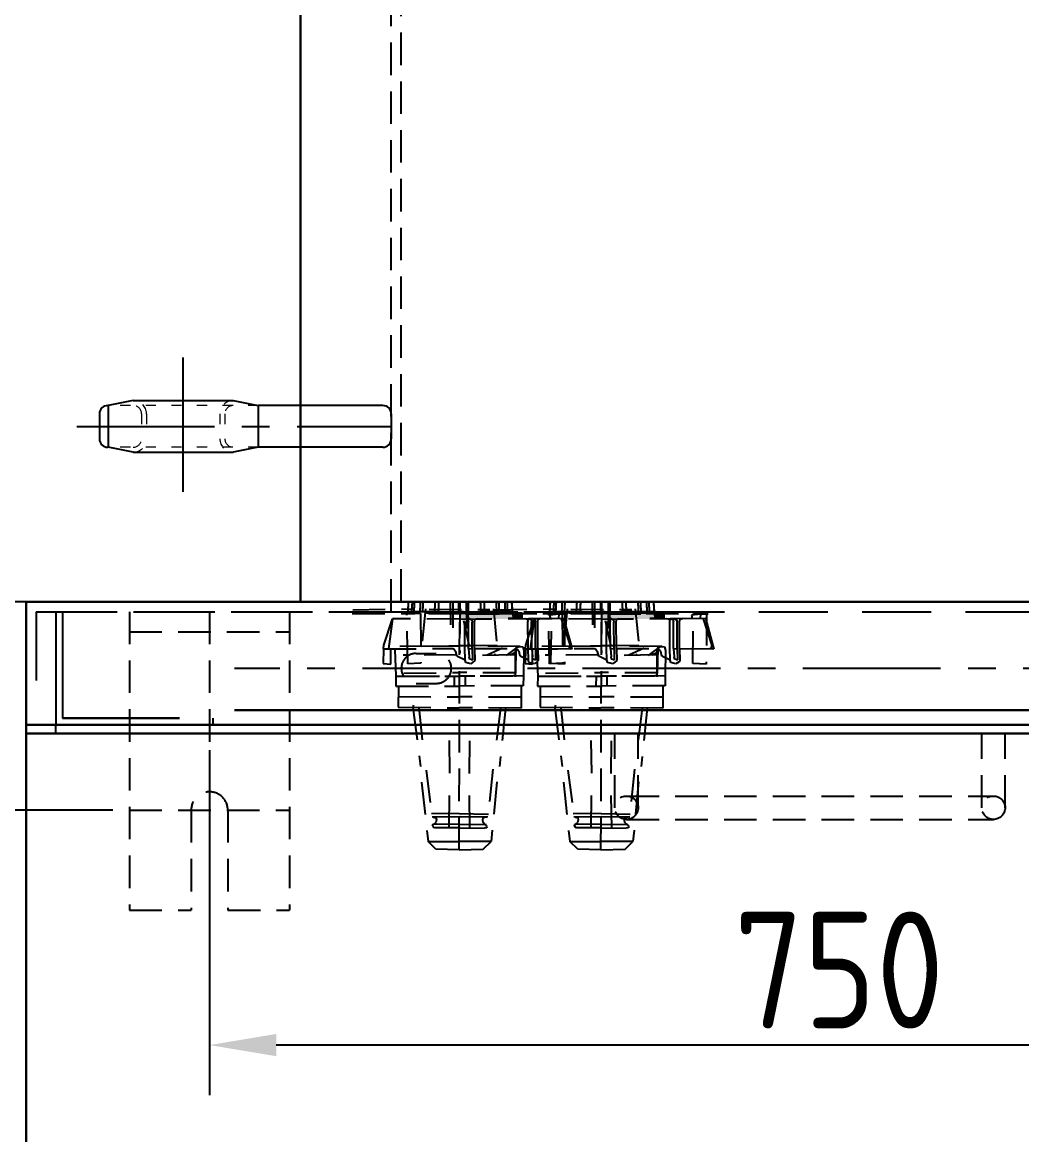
# Model space of a CAD drawing. Header units: millimetres. Extents: x 124493 to 133608, y -169944 to -164394.
# Drawn here: x 125779 to 126379, y -168927 to -168260 of the extents above; entities that cross this region are included whole.
import ezdxf

# ---------------------------------------------------------------- set-up
doc = ezdxf.new("R2010")
doc.units = ezdxf.units.MM
doc.header["$LTSCALE"] = 13
for name, pattern in [('ACAD_ISO03W100', [1.18, 0.47, -0.71]), ('CENTERX2', [101.6, 63.5, -12.7, 12.7, -12.7]), ('DASHED', [0.75, 0.5, -0.25]), ('HIDDEN', [9.525, 6.35, -3.175])]:
    doc.linetypes.add(name, pattern=pattern)
for name, color, linetype in [('1', 4, 'Continuous'), ('粗实线', 4, 'Continuous'), ('细实线', 2, 'Continuous'), ('虚线', 6, 'HIDDEN'), ('铁心虚线', 1, 'DASHED')]:
    doc.layers.add(name, color=color, linetype=linetype)
doc.layers.add('标注、文本', color=3, linetype='Continuous', lineweight=25)
doc.styles.get("Standard").update_dxf_attribs({"font": 'gbenor.shx', "bigfont": 'gbcbig.shx'})
doc.dimstyles.new('1-15', dxfattribs={"dimscale": 20, "dimtxt": 3.5, "dimasz": 2, "dimexe": 1.5, "dimexo": 0.5, "dimgap": 0.5, "dimtad": 1, "dimtoh": 1, "dimdec": 1, "dimdsep": 46, "dimtxsty": 'Standard', "dimcen": 2.5, "dimclrd": 3, "dimclre": 3, "dimclrt": 3, "dimadec": 0, "dimazin": 2, "dimtfac": 1, "dimtdec": 1, "dimtmove": 0, "dimatfit": 2, "dimfxl": 1, "dimarcsym": 0})

# ---------------------------------------------------------------- blocks, each defined once
blk = doc.blocks.new('*D522')
at = {"layer": 'Defpoints', "color": 0, "transparency": 16777216}
for p in [(125946.1, -167864.12), (125651.44, -168607.12), (126114.1, -168607.12)]:
    blk.add_point(p, dxfattribs=at)
at = {"layer": '标注、文本', "color": 3, "lineweight": -2, "transparency": 16777216}
for p, q in [((125936.1, -167864.12), (125621.44, -167864.12)), ((125651.44, -167904.12), (125651.44, -168567.12)), ((126104.1, -168607.12), (125621.44, -168607.12))]:
    blk.add_line(p, q, dxfattribs=at)
at = {"layer": '标注、文本', "color": 3, "transparency": 16777216}
for points in [[(125644.78, -167904.12), (125658.11, -167904.12), (125651.44, -167864.12)], [(125644.78, -168567.12), (125658.11, -168567.12), (125651.44, -168607.12)]]:
    blk.add_solid(points, dxfattribs=at)
at = {"layer": '标注、文本', "color": 3, "transparency": 16777216, "insert": (125606.44, -168235.62), "char_height": 70, "attachment_point": 5, "rotation": 90}
blk.add_mtext('743', dxfattribs=at)
blk = doc.blocks.new('*D523')
at = {"layer": 'Defpoints', "color": 0, "transparency": 16777216}
for p in [(125946.1, -167864.12), (125540.1, -169132.12), (125906.6, -169132.12)]:
    blk.add_point(p, dxfattribs=at)
at = {"layer": '标注、文本', "color": 3, "lineweight": -2, "transparency": 16777216}
for p, q in [((125936.1, -167864.12), (125510.1, -167864.12)), ((125540.1, -167904.12), (125540.1, -169092.12)), ((125896.6, -169132.12), (125510.1, -169132.12))]:
    blk.add_line(p, q, dxfattribs=at)
at = {"layer": '标注、文本', "color": 3, "transparency": 16777216}
for points in [[(125533.44, -167904.12), (125546.77, -167904.12), (125540.1, -167864.12)], [(125533.44, -169092.12), (125546.77, -169092.12), (125540.1, -169132.12)]]:
    blk.add_solid(points, dxfattribs=at)
at = {"layer": '标注、文本', "color": 3, "transparency": 16777216, "insert": (125495.1, -168498.12), "char_height": 70, "attachment_point": 5, "rotation": 90}
blk.add_mtext('1268', dxfattribs=at)
blk = doc.blocks.new('*D531')
at = {"layer": 'Defpoints', "color": 0, "transparency": 16777216}
for p in [(125891.6, -168686.07), (126646.6, -168686.07), (125891.6, -168873)]:
    blk.add_point(p, dxfattribs=at)
at = {"layer": '标注、文本', "color": 3, "lineweight": -2, "transparency": 16777216}
for p, q in [((125891.6, -168696.07), (125891.6, -168903)), ((126646.6, -168696.07), (126646.6, -168903)), ((126606.6, -168873), (125931.6, -168873))]:
    blk.add_line(p, q, dxfattribs=at)
at = {"layer": '标注、文本', "color": 3, "transparency": 16777216}
for points in [[(125931.6, -168866.33), (125931.6, -168879.66), (125891.6, -168873)], [(126606.6, -168866.33), (126606.6, -168879.66), (126646.6, -168873)]]:
    blk.add_solid(points, dxfattribs=at)
at = {"layer": '标注、文本', "color": 3, "transparency": 16777216, "insert": (126269.1, -168828), "char_height": 70, "attachment_point": 5}
blk.add_mtext('750', dxfattribs=at)
blk = doc.blocks.new('*D533')
at = {"layer": 'Defpoints', "color": 0, "transparency": 16777216}
for p in [(125649.76, -168607.12), (125781.6, -168607.12), (125906.6, -169132.12)]:
    blk.add_point(p, dxfattribs=at)
at = {"layer": '标注、文本', "color": 3, "lineweight": -2, "transparency": 16777216}
for p, q in [((125771.6, -168607.12), (125619.76, -168607.12)), ((125649.76, -169092.12), (125649.76, -168647.12)), ((125896.6, -169132.12), (125619.76, -169132.12))]:
    blk.add_line(p, q, dxfattribs=at)
at = {"layer": '标注、文本', "color": 3, "transparency": 16777216}
for points in [[(125643.09, -168647.12), (125656.42, -168647.12), (125649.76, -168607.12)], [(125643.09, -169092.12), (125656.42, -169092.12), (125649.76, -169132.12)]]:
    blk.add_solid(points, dxfattribs=at)
at = {"layer": '标注、文本', "color": 3, "transparency": 16777216, "insert": (125604.76, -168869.62), "char_height": 70, "attachment_point": 5, "rotation": 90}
blk.add_mtext('525', dxfattribs=at)
blk = doc.blocks.new('*D707')
at = {"layer": 'Defpoints', "color": 0, "transparency": 16777216}
for p in [(125843.6, -168732.12), (125722.58, -169132.12), (125781.6, -169132.12)]:
    blk.add_point(p, dxfattribs=at)
at = {"layer": '标注、文本', "color": 3, "lineweight": -2, "transparency": 16777216}
for p, q in [((125833.6, -168732.12), (125692.58, -168732.12)), ((125722.58, -168772.12), (125722.58, -169092.12)), ((125771.6, -169132.12), (125692.58, -169132.12))]:
    blk.add_line(p, q, dxfattribs=at)
at = {"layer": '标注、文本', "color": 3, "transparency": 16777216}
for points in [[(125715.92, -168772.12), (125729.25, -168772.12), (125722.58, -168732.12)], [(125715.92, -169092.12), (125729.25, -169092.12), (125722.58, -169132.12)]]:
    blk.add_solid(points, dxfattribs=at)
at = {"layer": '标注、文本', "color": 3, "transparency": 16777216, "insert": (125677.58, -168932.12), "char_height": 70, "attachment_point": 5, "rotation": 90}
blk.add_mtext('400', dxfattribs=at)

msp = doc.modelspace()

# ---------------------------------------------------------------- hatches: boundary and pattern name
at = {"layer": '铁心虚线', "ltscale": 3}
h = msp.add_hatch(color=6, dxfattribs=at)
h.dxf.hatch_style = 2
h.paths.add_polyline_path([(126041.29, -168613.97), (126072.62, -168614.02), (126073.42, -168617.48)])
h = msp.add_hatch(color=6, dxfattribs=at)
h.dxf.hatch_style = 2
h.paths.add_polyline_path([(126041.29, -168613.97), (126042.08, -168617.43), (126073.42, -168617.48)])
h = msp.add_hatch(color=6, dxfattribs=at)
h.dxf.hatch_style = 2
h.paths.add_polyline_path([(126072.62, -168614.02), (126078.47, -168614.12), (126079.11, -168616.89)])
h = msp.add_hatch(color=6, dxfattribs=at)
h.dxf.hatch_style = 2
h.paths.add_polyline_path([(126072.62, -168614.02), (126073.42, -168617.48), (126079.11, -168616.89)])
h = msp.add_hatch(color=6, dxfattribs=at)
h.dxf.hatch_style = 2
h.paths.add_polyline_path([(126078.47, -168614.12), (126079.11, -168616.89), (126079.16, -168613.96)])
h = msp.add_hatch(color=6, dxfattribs=at)
h.dxf.hatch_style = 2
h.paths.add_polyline_path([(126126.29, -168613.97), (126157.62, -168614.02), (126158.42, -168617.48)])
h = msp.add_hatch(color=6, dxfattribs=at)
h.dxf.hatch_style = 2
h.paths.add_polyline_path([(126126.29, -168613.97), (126127.08, -168617.43), (126158.42, -168617.48)])
h = msp.add_hatch(color=6, dxfattribs=at)
h.dxf.hatch_style = 2
h.paths.add_polyline_path([(126157.62, -168614.02), (126163.47, -168614.12), (126164.11, -168616.89)])
h = msp.add_hatch(color=6, dxfattribs=at)
h.dxf.hatch_style = 2
h.paths.add_polyline_path([(126157.62, -168614.02), (126158.42, -168617.48), (126164.11, -168616.89)])
h = msp.add_hatch(color=6, dxfattribs=at)
h.dxf.hatch_style = 2
h.paths.add_polyline_path([(126163.47, -168614.12), (126164.11, -168616.89), (126164.16, -168613.96)])

# ---------------------------------------------------------------- linework, layer by layer
at = {"layer": '1', "color": 1, "linetype": 'CENTERX2', "lineweight": -3, "ltscale": 0.1}
for p, q in [((125875.61, -168460.65), (125875.61, -168541.35)), ((125811.99, -168501.99), (126000.6, -168501.99)), ((127386.6, -168647.12), (125906.6, -168647.12))]:
    msp.add_line(p, q, dxfattribs=at)
at = {"layer": '标注、文本'}
for p, q in [((125845.86, -168486.49), (125830.86, -168489.49)), ((125845.86, -168486.49), (125905.86, -168486.49)), ((125905.86, -168486.49), (125920.86, -168489.49)), ((125825.62, -168494.49), (125825.62, -168509.49)), ((125830.86, -168489.49), (125830.86, -168514.49)), ((125995.6, -168489.49), (125920.86, -168489.49)), ((125920.86, -168489.49), (125920.86, -168514.49)), ((126000.6, -168494.49), (126000.6, -168509.49)), ((125845.86, -168517.49), (125830.86, -168514.49)), ((125920.86, -168514.49), (125905.86, -168517.49)), ((125995.6, -168514.49), (125920.86, -168514.49)), ((125845.86, -168517.49), (125905.86, -168517.49)), ((125799.56, -168613.12), (125799.56, -168681.07)), ((125803.56, -168613.12), (125803.56, -168677.07)), ((125799.56, -168686.07), (125799.56, -168681.07))]:
    msp.add_line(p, q, dxfattribs=at)
at = {"layer": '标注、文本', "color": 2, "linetype": 'ACAD_ISO03W100', "lineweight": 18}
for p, q in [((125920.86, -168489.49), (125830.62, -168489.49)), ((125850.86, -168494.49), (125850.86, -168509.49)), ((125853.86, -168494.49), (125853.86, -168509.49)), ((125897.86, -168494.49), (125897.86, -168509.49)), ((125900.86, -168494.49), (125900.86, -168509.49)), ((125920.86, -168514.49), (125830.62, -168514.49))]:
    msp.add_line(p, q, dxfattribs=at)
for centre, radius, start, end in [((125845.86, -168494.49), 8, 0, 90), ((125905.86, -168494.49), 8, 90, 180), ((125845.86, -168494.49), 5, 0, 90), ((125905.86, -168494.49), 5, 90, 180), ((125845.86, -168509.49), 5, 270, 0), ((125845.86, -168509.49), 8, 270, 0), ((125905.86, -168509.49), 8, 180, 270), ((125905.86, -168509.49), 5, 180, 270)]:
    msp.add_arc(centre, radius, start, end, dxfattribs=at)
at = {"layer": '标注、文本'}
for centre, start, end in [((125830.62, -168494.49), 90, 180), ((125995.6, -168494.49), 0, 90), ((125830.62, -168509.49), 180, 270), ((125995.6, -168509.49), 270, 0)]:
    msp.add_arc(centre, 5, start, end, dxfattribs=at)
at = {"layer": '粗实线', "lineweight": 30}
for p, q in [((125946.1, -167864.12), (125946.1, -168607.12)), ((125781.6, -168607.12), (127511.6, -168607.12)), ((125781.6, -168607.12), (125781.6, -168672.12)), ((125781.6, -168607.12), (125781.6, -169132.12)), ((125906.6, -168672.12), (127511.6, -168672.12))]:
    msp.add_line(p, q, dxfattribs=at)
at = {"layer": '细实线', "color": 4, "lineweight": 30}
for p, q in [((125781.6, -168681.07), (127419.64, -168681.07)), ((125803.56, -168677.07), (125873.56, -168677.07)), ((125781.6, -168686.07), (127493.64, -168686.07))]:
    msp.add_line(p, q, dxfattribs=at)
at = {"layer": '虚线', "ltscale": 0.5}
for q in [(127511.6, -168613.12), (125787.6, -168672.12)]:
    msp.add_line((125787.6, -168613.12), q, dxfattribs=at)
at = {"layer": '铁心虚线', "color": 6, "ltscale": 3}
for p, q in [((126000.6, -168613.12), (126000.6, -167921.12)), ((126006.6, -168607.12), (126006.6, -167927.12)), ((126041.3, -168756), (126041.62, -168607.12)), ((126126.3, -168756), (126126.62, -168607.12)), ((125787.6, -168613.12), (126135.45, -168613.12)), ((125843.6, -168613.12), (125843.6, -168792.12)), ((125891.6, -168613.12), (125891.6, -168805.12)), ((125939.6, -168613.12), (125939.6, -168792.12)), ((125843.6, -168625.12), (125939.6, -168625.12)), ((126015.6, -168638.12), (126027.6, -168638.12)), ((126015.6, -168656.12), (126027.6, -168656.12)), ((125893.56, -168677.07), (125893.56, -168681.07)), ((126134.6, -168730.68), (126134.6, -168686.07)), ((126148.6, -168730.68), (126148.6, -168686.07)), ((126354.6, -168730.68), (126354.6, -168686.07)), ((126368.6, -168730.68), (126368.6, -168686.07)), ((126141.6, -168723.68), (126361.6, -168723.68)), ((125843.6, -168732.12), (125939.6, -168732.12)), ((125880.6, -168732.12), (125880.6, -168792.12)), ((125902.6, -168732.12), (125902.6, -168792.12)), ((126141.6, -168737.68), (126361.6, -168737.68)), ((125843.6, -168792.12), (125880.6, -168792.12)), ((125902.6, -168792.12), (125939.6, -168792.12))]:
    msp.add_line(p, q, dxfattribs=at)
for points in [[(126010.78, -168607.12), (126010.49, -168613.07)], [(126036.34, -168620.94), (126036.18, -168607.12)], [(126037.47, -168607.12), (126037.51, -168622.85)], [(126045.56, -168607.12), (126045.59, -168623.17)], [(126046.66, -168621.47), (126046.82, -168607.12)], [(126072.76, -168607.12), (126073.15, -168613.17)], [(126095.78, -168607.12), (126095.49, -168613.07)], [(126121.34, -168620.94), (126121.18, -168607.12)], [(126122.47, -168607.12), (126122.51, -168622.85)], [(126130.56, -168607.12), (126130.59, -168623.17)], [(126131.66, -168621.47), (126131.82, -168607.12)], [(126157.76, -168607.12), (126158.15, -168613.17)], [(126041.29, -168613.97), (126009.95, -168613.92), (126010.49, -168613.07), (126041.82, -168613.12)], [(126021.02, -168611.36), (126018.89, -168633.71)], [(126041.29, -168613.97), (126072.62, -168614.02), (126073.15, -168613.17), (126041.82, -168613.12)], [(126041.39, -168617.59), (126079.11, -168616.89), (126079.16, -168613.96), (126041.29, -168613.97)], [(126045.75, -168614.39), (126074.16, -168614.39)], [(126061.82, -168611.41), (126064, -168633.49)], [(126068.31, -168614.28), (126105.49, -168614.44)], [(126126.29, -168613.97), (126094.95, -168613.92), (126095.49, -168613.07), (126126.82, -168613.12)], [(126100.97, -168616.94), (126101.18, -168614.71), (126095.49, -168615.29), (126095.97, -168617.37)], [(126106.02, -168611.36), (126103.89, -168633.71)], [(126126.29, -168613.97), (126157.62, -168614.02), (126158.15, -168613.17), (126126.82, -168613.12)], [(126126.39, -168617.59), (126164.11, -168616.89), (126164.16, -168613.96), (126126.29, -168613.97)], [(126130.75, -168614.39), (126159.16, -168614.39)], [(126146.82, -168611.41), (126149, -168633.49)], [(126153.31, -168614.28), (126190.49, -168614.44)], [(126185.97, -168616.94), (126186.18, -168614.71), (126180.49, -168615.29), (126180.97, -168617.37)], [(125995.97, -168635.36), (125996.18, -168633.12), (126001.28, -168617.38)], [(126041.39, -168617.59), (126001.28, -168617.38), (125998.89, -168635.41)], [(126041.39, -168617.59), (126080.65, -168617.26), (126082.19, -168617.63), (126082.51, -168619.02)], [(126045.01, -168617.48), (126046.55, -168617.85), (126046.87, -168619.23)], [(126047.08, -168617), (126048.79, -168618.06), (126049.11, -168619.45)], [(126050.49, -168619.13), (126050.86, -168617.58), (126052.24, -168617.27)], [(126080.65, -168617.26), (126082.88, -168617.48), (126084.43, -168617.85), (126084.75, -168619.23)], [(126080.97, -168635.36), (126081.18, -168633.12), (126086.28, -168617.38)], [(126090.12, -168617.26), (126082.88, -168617.48)], [(126126.39, -168617.59), (126086.28, -168617.38), (126083.89, -168635.41)], [(126084.96, -168617), (126086.66, -168618.06), (126086.98, -168619.44)], [(126088.36, -168619.12), (126088.74, -168617.58), (126090.12, -168617.26)], [(126102.51, -168617.31), (126107.57, -168632.9), (126107.35, -168635.13)], [(126103.9, -168616.99), (126108.42, -168633.43), (126108.9, -168635.51), (126106.66, -168635.29)], [(126126.39, -168617.59), (126165.65, -168617.26), (126167.19, -168617.63), (126167.51, -168619.02)], [(126130.01, -168617.48), (126131.55, -168617.85), (126131.87, -168619.23)], [(126132.08, -168617), (126133.79, -168618.06), (126134.11, -168619.45)], [(126135.49, -168619.13), (126135.86, -168617.58), (126137.24, -168617.27)], [(126165.65, -168617.26), (126167.88, -168617.48), (126169.43, -168617.85), (126169.75, -168619.23)], [(126175.12, -168617.26), (126167.88, -168617.48)], [(126169.96, -168617), (126171.66, -168618.06), (126171.98, -168619.44)], [(126173.36, -168619.12), (126173.74, -168617.58), (126175.12, -168617.26)], [(126187.51, -168617.31), (126192.57, -168632.9), (126192.35, -168635.13)], [(126188.9, -168616.99), (126193.42, -168633.43), (126193.9, -168635.51), (126191.66, -168635.29)], [(125995.97, -168635.36), (125995.81, -168644.13), (126000.28, -168644.56), (126000.27, -168635.09)], [(126018.89, -168633.71), (126041.45, -168633.6)], [(126074.8, -168636.09), (126075.86, -168634.39), (126077.94, -168633.91), (126079.48, -168634.28), (126079.96, -168636.36), (126079.85, -168651.68), (126079.75, -168657.53), (126041.18, -168657.69)], [(126050.54, -168635.14), (126075.33, -168635.24), (126075.07, -168649.87), (126074.69, -168651.41), (126073.31, -168651.73), (126041.29, -168651.84)], [(126050.54, -168635.14), (126075.33, -168635.24), (126076.18, -168635.77), (126077.19, -168637)], [(126050.54, -168635.14), (126050.76, -168642.37)], [(126080.97, -168635.36), (126080.81, -168644.13), (126085.28, -168644.56), (126085.27, -168635.09)], [(126088.42, -168635.14), (126088.63, -168642.37)], [(126103.89, -168633.71), (126126.45, -168633.6)], [(126159.8, -168636.09), (126160.86, -168634.39), (126162.94, -168633.91), (126164.48, -168634.28), (126164.96, -168636.36), (126164.85, -168651.68), (126164.75, -168657.53), (126126.18, -168657.69)], [(126135.54, -168635.14), (126160.33, -168635.24), (126160.07, -168649.87), (126159.69, -168651.41), (126158.31, -168651.73), (126126.29, -168651.84)], [(126135.54, -168635.14), (126160.33, -168635.24), (126161.18, -168635.77), (126162.19, -168637)], [(126135.54, -168635.14), (126135.76, -168642.37)], [(126173.42, -168635.14), (126173.63, -168642.37)], [(125995.97, -168635.36), (126037.46, -168635.25), (126038.31, -168635.78), (126039.32, -168637)], [(126002.67, -168635.99), (126003.41, -168651.85), (126003.31, -168657.7), (126041.18, -168657.69)], [(126039.8, -168639.08), (126007.78, -168639.19)], [(126044.91, -168642.27), (126039.96, -168639.77), (126039.32, -168637)], [(126046.93, -168635.25), (126049.16, -168635.46)], [(126046.93, -168635.25), (126049.16, -168635.46)], [(126049.21, -168642), (126047.67, -168641.63), (126047.35, -168640.25)], [(126075.12, -168637.48), (126075.33, -168635.24), (126074.75, -168639.02), (126050.81, -168639.45)], [(126082.78, -168642.26), (126077.83, -168639.76), (126077.19, -168637)], [(126080.97, -168635.36), (126122.46, -168635.25), (126123.31, -168635.78), (126124.32, -168637)], [(126087.09, -168642), (126085.55, -168641.63), (126085.23, -168640.24)], [(126087.67, -168635.99), (126088.41, -168651.85), (126088.31, -168657.7), (126126.18, -168657.69)], [(126124.8, -168639.08), (126092.78, -168639.19)], [(126129.91, -168642.27), (126124.96, -168639.77), (126124.32, -168637)], [(126131.93, -168635.25), (126134.16, -168635.46)], [(126131.93, -168635.25), (126134.16, -168635.46)], [(126134.21, -168642), (126132.67, -168641.63), (126132.35, -168640.25)], [(126160.12, -168637.48), (126160.33, -168635.24), (126159.75, -168639.02), (126135.81, -168639.45)], [(126167.78, -168642.26), (126162.83, -168639.76), (126162.19, -168637)], [(126172.09, -168642), (126170.55, -168641.63), (126170.23, -168640.24)], [(126048.31, -168644.39), (126046.77, -168644.02), (126045.22, -168643.65), (126044.91, -168642.27)], [(126050.76, -168642.37), (126049.53, -168643.38), (126048.31, -168644.39)], [(126086.18, -168644.39), (126084.64, -168644.02), (126083.1, -168643.65), (126082.78, -168642.26)], [(126088.63, -168642.37), (126088.1, -168643.22), (126086.18, -168644.39)], [(126133.31, -168644.39), (126131.77, -168644.02), (126130.22, -168643.65), (126129.91, -168642.27)], [(126135.76, -168642.37), (126134.53, -168643.38), (126133.31, -168644.39)], [(126171.18, -168644.39), (126169.64, -168644.02), (126168.1, -168643.65), (126167.78, -168642.26)], [(126173.63, -168642.37), (126173.1, -168643.22), (126171.18, -168644.39)], [(126003.31, -168657.7), (126004.85, -168658.07), (126004.8, -168670.46), (126041.29, -168670.78)], [(126078.37, -168657.85), (126078.47, -168670.94), (126041.29, -168670.78)], [(126088.31, -168657.7), (126089.85, -168658.07), (126089.8, -168670.46), (126126.29, -168670.78)], [(126163.37, -168657.85), (126163.47, -168670.94), (126126.29, -168670.78)], [(126004.75, -168663.92), (126041.24, -168664.24)], [(126089.75, -168663.92), (126126.24, -168664.24)], [(126013.95, -168669.08), (126013.58, -168670.62), (126018.1, -168706)], [(126069, -168670.94), (126065.44, -168705.99)], [(126098.95, -168669.08), (126098.58, -168670.62), (126103.1, -168706)], [(126154, -168670.94), (126150.44, -168705.99)], [(126035.76, -168709.93), (126035.33, -168685.99)], [(126047.46, -168710.14), (126047.73, -168686.05)], [(126120.76, -168709.93), (126120.33, -168685.99)], [(126132.46, -168710.14), (126132.73, -168686.05)], [(126021.51, -168708.12), (126025.13, -168736.42)], [(126061.45, -168707.64), (126058.53, -168735.99)], [(126106.51, -168708.12), (126110.13, -168736.42)], [(126146.45, -168707.64), (126143.53, -168735.99)], [(126063.9, -168715.09), (126060.5, -168750.84), (126041.56, -168750.84)], [(126148.9, -168715.09), (126145.5, -168750.84), (126126.56, -168750.84)], [(126018.79, -168715.31), (126022.63, -168750.84), (126041.56, -168750.84)], [(126035.34, -168742.81), (126035.6, -168718.71)], [(126047.73, -168742.86), (126047.31, -168718.92)], [(126103.79, -168715.31), (126107.63, -168750.84), (126126.56, -168750.84)], [(126120.34, -168742.81), (126120.6, -168718.71)], [(126132.73, -168742.86), (126132.31, -168718.92)], [(126025.55, -168741.42), (126025.39, -168740.73), (126026.08, -168740.57)], [(126041.88, -168742.75), (126026.56, -168742.65), (126025.71, -168742.12), (126025.55, -168741.42)], [(126025.82, -168736.26), (126027.36, -168736.64), (126027.68, -168738.02), (126027.31, -168739.56), (126026.08, -168740.57)], [(126056.72, -168740.78), (126055.71, -168739.56), (126055.39, -168738.18), (126055.77, -168736.63), (126057.84, -168736.15)], [(126056.72, -168740.78), (126057.57, -168741.31), (126057.73, -168742.01)], [(126110.55, -168741.42), (126110.39, -168740.73), (126111.08, -168740.57)], [(126126.88, -168742.75), (126111.56, -168742.65), (126110.71, -168742.12), (126110.55, -168741.42)], [(126110.82, -168736.26), (126112.36, -168736.64), (126112.68, -168738.02), (126112.31, -168739.56), (126111.08, -168740.57)], [(126141.72, -168740.78), (126140.71, -168739.56), (126140.39, -168738.18), (126140.77, -168736.63), (126142.84, -168736.15)], [(126141.72, -168740.78), (126142.57, -168741.31), (126142.73, -168742.01)], [(126057.73, -168742.01), (126057.89, -168742.7), (126056.51, -168743.02)], [(126142.73, -168742.01), (126142.89, -168742.7), (126141.51, -168743.02)], [(126041.3, -168756), (126027.36, -168755.57), (126022.63, -168750.84)], [(126041.3, -168756), (126055.77, -168755.57), (126060.5, -168750.84)], [(126126.3, -168756), (126112.36, -168755.57), (126107.63, -168750.84)], [(126126.3, -168756), (126140.77, -168755.57), (126145.5, -168750.84)]]:
    msp.add_lwpolyline(points, dxfattribs=at)
for points in [[(126018.04, -168614.24), (126018.36, -168644.03), (126010.44, -168644.4), (126009.95, -168613.92)], [(126103.04, -168614.24), (126103.36, -168644.03), (126095.44, -168644.4), (126094.95, -168613.92)], [(126104.64, -168613.91), (126104.43, -168644.55), (126096.34, -168644.23), (126096.71, -168614.28)], [(126189.64, -168613.91), (126189.43, -168644.55), (126181.34, -168644.23), (126181.71, -168614.28)]]:
    msp.add_lwpolyline(points, close=True, dxfattribs=at)
for centre in [(126141.6, -168730.68), (126361.6, -168730.68)]:
    msp.add_circle(centre, 7, dxfattribs=at)
for centre, radius, start, end in [((126015.6, -168647.12), 9, 90, 270), ((126027.6, -168647.12), 9, 270, 90), ((125891.6, -168732.12), 11, 0, 180)]:
    msp.add_arc(centre, radius, start, end, dxfattribs=at)
for points in [[(126010.78, -168607.12), (126010.6, -168610.69), (126010.49, -168613.07), (126010.49, -168613.07)], [(126013.1, -168607.12), (126012.87, -168610.82), (126012.72, -168613.28), (126012.72, -168613.28)], [(126014.39, -168607.12), (126014.22, -168610.63), (126014.1, -168612.96), (126014.1, -168612.96)], [(126018, -168607.12), (126017.83, -168610.57), (126017.72, -168612.85), (126017.72, -168612.85)], [(126019.64, -168607.12), (126019.41, -168610.79), (126019.26, -168613.23), (126019.26, -168613.23)], [(126026.79, -168607.12), (126026.61, -168610.66), (126026.5, -168613.01), (126026.5, -168613.01)], [(126029, -168607.12), (126028.84, -168610.79), (126028.73, -168613.22), (126028.73, -168613.22)], [(126041.13, -168613.28), (126041.13, -168613.28), (126041.13, -168610.52), (126041.13, -168607.12)], [(126041.66, -168607.12), (126041.68, -168616.38), (126041.71, -168637.91), (126041.71, -168637.91)], [(126041.82, -168613.12), (126041.82, -168613.12), (126041.82, -168610.45), (126041.82, -168607.12)], [(126053.93, -168607.12), (126054.1, -168610.75), (126054.21, -168613.17), (126054.21, -168613.17)], [(126056.15, -168607.12), (126056.33, -168610.87), (126056.45, -168613.38), (126056.45, -168613.38)], [(126063.4, -168607.12), (126063.57, -168610.75), (126063.68, -168613.17), (126063.68, -168613.17)], [(126064.92, -168607.12), (126065.1, -168610.96), (126065.22, -168613.54), (126065.22, -168613.54)], [(126068.54, -168607.12), (126068.72, -168610.9), (126068.84, -168613.43), (126068.84, -168613.43)], [(126069.94, -168607.12), (126070.11, -168610.72), (126070.22, -168613.11), (126070.22, -168613.11)], [(126072.76, -168607.12), (126072.99, -168610.75), (126073.15, -168613.17), (126073.15, -168613.17)], [(126095.78, -168607.12), (126095.6, -168610.69), (126095.49, -168613.07), (126095.49, -168613.07)], [(126098.1, -168607.12), (126097.87, -168610.82), (126097.72, -168613.28), (126097.72, -168613.28)], [(126099.39, -168607.12), (126099.22, -168610.63), (126099.1, -168612.96), (126099.1, -168612.96)], [(126103, -168607.12), (126102.83, -168610.57), (126102.72, -168612.85), (126102.72, -168612.85)], [(126104.64, -168607.12), (126104.41, -168610.79), (126104.26, -168613.23), (126104.26, -168613.23)], [(126111.79, -168607.12), (126111.61, -168610.66), (126111.5, -168613.01), (126111.5, -168613.01)], [(126114, -168607.12), (126113.84, -168610.79), (126113.73, -168613.22), (126113.73, -168613.22)], [(126126.13, -168613.28), (126126.13, -168613.28), (126126.13, -168610.52), (126126.13, -168607.12)], [(126126.66, -168607.12), (126126.68, -168616.38), (126126.71, -168637.91), (126126.71, -168637.91)], [(126126.82, -168613.12), (126126.82, -168613.12), (126126.82, -168610.45), (126126.82, -168607.12)], [(126138.93, -168607.12), (126139.1, -168610.75), (126139.21, -168613.17), (126139.21, -168613.17)], [(126141.15, -168607.12), (126141.33, -168610.87), (126141.45, -168613.38), (126141.45, -168613.38)], [(126148.4, -168607.12), (126148.57, -168610.75), (126148.68, -168613.17), (126148.68, -168613.17)], [(126149.92, -168607.12), (126150.1, -168610.96), (126150.22, -168613.54), (126150.22, -168613.54)], [(126153.54, -168607.12), (126153.72, -168610.9), (126153.84, -168613.43), (126153.84, -168613.43)], [(126154.94, -168607.12), (126155.11, -168610.72), (126155.22, -168613.11), (126155.22, -168613.11)], [(126157.76, -168607.12), (126157.99, -168610.75), (126158.15, -168613.17), (126158.15, -168613.17)], [(125977.24, -168614.19), (125977.24, -168614.19), (126014.42, -168614.34), (126014.42, -168614.34)], [(125977.45, -168611.95), (125977.45, -168611.95), (126014.47, -168611.42), (126014.47, -168611.42)], [(126023.2, -168614.5), (126023.2, -168614.5), (126059.53, -168614.13), (126059.53, -168614.13)], [(126023.25, -168611.58), (126023.25, -168611.58), (126059.74, -168611.89), (126059.74, -168611.89)], [(126062.24, -168614.19), (126062.24, -168614.19), (126099.42, -168614.34), (126099.42, -168614.34)], [(126062.45, -168611.95), (126062.45, -168611.95), (126099.47, -168611.42), (126099.47, -168611.42)], [(126108.2, -168614.5), (126108.2, -168614.5), (126144.53, -168614.13), (126144.53, -168614.13)], [(126108.25, -168611.58), (126108.25, -168611.58), (126144.74, -168611.89), (126144.74, -168611.89)], [(126043.79, -168618.49), (126043.79, -168618.49), (126047.3, -168633.7), (126047.3, -168633.7)], [(126044.69, -168635.03), (126044.69, -168635.03), (126044.64, -168619.02), (126044.64, -168619.02)], [(126046.93, -168635.25), (126046.93, -168635.25), (126046.87, -168619.23), (126046.87, -168619.23)], [(126049.16, -168635.46), (126049.16, -168635.46), (126049.11, -168619.45), (126049.11, -168619.45)], [(126050.54, -168635.14), (126050.54, -168635.14), (126050.49, -168619.13), (126050.49, -168619.13)], [(126082.57, -168635.03), (126082.57, -168635.03), (126082.51, -168619.02), (126082.51, -168619.02)], [(126084.8, -168635.24), (126084.8, -168635.24), (126084.75, -168619.23), (126084.75, -168619.23)], [(126087.03, -168635.45), (126087.03, -168635.45), (126086.98, -168619.44), (126086.98, -168619.44)], [(126088.42, -168635.14), (126088.42, -168635.14), (126088.36, -168619.12), (126088.36, -168619.12)], [(126090.12, -168617.26), (126090.12, -168617.26), (126103.9, -168616.99), (126103.9, -168616.99)], [(126128.79, -168618.49), (126128.79, -168618.49), (126132.3, -168633.7), (126132.3, -168633.7)], [(126129.69, -168635.03), (126129.69, -168635.03), (126129.64, -168619.02), (126129.64, -168619.02)], [(126131.93, -168635.25), (126131.93, -168635.25), (126131.87, -168619.23), (126131.87, -168619.23)], [(126134.16, -168635.46), (126134.16, -168635.46), (126134.11, -168619.45), (126134.11, -168619.45)], [(126135.54, -168635.14), (126135.54, -168635.14), (126135.49, -168619.13), (126135.49, -168619.13)], [(126167.57, -168635.03), (126167.57, -168635.03), (126167.51, -168619.02), (126167.51, -168619.02)], [(126169.8, -168635.24), (126169.8, -168635.24), (126169.75, -168619.23), (126169.75, -168619.23)], [(126172.03, -168635.45), (126172.03, -168635.45), (126171.98, -168619.44), (126171.98, -168619.44)], [(126173.42, -168635.14), (126173.42, -168635.14), (126173.36, -168619.12), (126173.36, -168619.12)], [(126175.12, -168617.26), (126175.12, -168617.26), (126188.9, -168616.99), (126188.9, -168616.99)], [(126005.81, -168633.81), (126005.81, -168633.81), (126041.45, -168633.6), (126041.45, -168633.6)], [(126064, -168633.49), (126064, -168633.49), (126041.45, -168633.6), (126041.45, -168633.6)], [(126077.94, -168633.91), (126077.94, -168633.91), (126041.45, -168633.6), (126041.45, -168633.6)], [(126044.91, -168642.27), (126044.91, -168642.27), (126044.69, -168635.03), (126044.69, -168635.03)], [(126067.25, -168634.92), (126067.25, -168634.92), (126058.04, -168639.23), (126058.04, -168639.23)], [(126077.94, -168633.91), (126077.94, -168633.91), (126077.25, -168634.07), (126077.25, -168634.07)], [(126082.78, -168642.26), (126082.78, -168642.26), (126082.57, -168635.03), (126082.57, -168635.03)], [(126088.42, -168635.14), (126088.42, -168635.14), (126108.9, -168635.51), (126108.9, -168635.51)], [(126090.81, -168633.81), (126090.81, -168633.81), (126126.45, -168633.6), (126126.45, -168633.6)], [(126149, -168633.49), (126149, -168633.49), (126126.45, -168633.6), (126126.45, -168633.6)], [(126162.94, -168633.91), (126162.94, -168633.91), (126126.45, -168633.6), (126126.45, -168633.6)], [(126129.91, -168642.27), (126129.91, -168642.27), (126129.69, -168635.03), (126129.69, -168635.03)], [(126152.25, -168634.92), (126152.25, -168634.92), (126143.04, -168639.23), (126143.04, -168639.23)], [(126162.94, -168633.91), (126162.94, -168633.91), (126162.25, -168634.07), (126162.25, -168634.07)], [(126167.78, -168642.26), (126167.78, -168642.26), (126167.57, -168635.03), (126167.57, -168635.03)], [(126173.42, -168635.14), (126173.42, -168635.14), (126193.9, -168635.51), (126193.9, -168635.51)], [(126046.93, -168635.25), (126046.93, -168635.25), (126047.35, -168640.25), (126047.35, -168640.25)], [(126049.16, -168635.46), (126049.16, -168635.46), (126049.21, -168642), (126049.21, -168642)], [(126063.04, -168638.81), (126063.04, -168638.81), (126062.35, -168638.97), (126062.35, -168638.97)], [(126069.75, -168639.45), (126069.75, -168639.45), (126075.33, -168635.24), (126075.33, -168635.24)], [(126071.82, -168638.97), (126071.82, -168638.97), (126075.12, -168637.48), (126075.12, -168637.48)], [(126074.8, -168636.09), (126074.8, -168636.09), (126074.85, -168652.11), (126074.85, -168652.11)], [(126084.8, -168635.24), (126084.8, -168635.24), (126087.03, -168635.45), (126087.03, -168635.45)], [(126084.8, -168635.24), (126084.8, -168635.24), (126085.23, -168640.24), (126085.23, -168640.24)], [(126087.03, -168635.45), (126087.03, -168635.45), (126087.09, -168642), (126087.09, -168642)], [(126131.93, -168635.25), (126131.93, -168635.25), (126132.35, -168640.25), (126132.35, -168640.25)], [(126134.16, -168635.46), (126134.16, -168635.46), (126134.21, -168642), (126134.21, -168642)], [(126148.04, -168638.81), (126148.04, -168638.81), (126147.35, -168638.97), (126147.35, -168638.97)], [(126154.75, -168639.45), (126154.75, -168639.45), (126160.33, -168635.24), (126160.33, -168635.24)], [(126156.82, -168638.97), (126156.82, -168638.97), (126160.12, -168637.48), (126160.12, -168637.48)], [(126159.8, -168636.09), (126159.8, -168636.09), (126159.85, -168652.11), (126159.85, -168652.11)], [(126169.8, -168635.24), (126169.8, -168635.24), (126172.03, -168635.45), (126172.03, -168635.45)], [(126169.8, -168635.24), (126169.8, -168635.24), (126170.23, -168640.24), (126170.23, -168640.24)], [(126172.03, -168635.45), (126172.03, -168635.45), (126172.09, -168642), (126172.09, -168642)], [(126049.21, -168642), (126049.21, -168642), (126048.52, -168642.16), (126048.52, -168642.16)], [(126087.09, -168642), (126087.09, -168642), (126086.4, -168642.16), (126086.4, -168642.16)], [(126134.21, -168642), (126134.21, -168642), (126133.52, -168642.16), (126133.52, -168642.16)], [(126172.09, -168642), (126172.09, -168642), (126171.4, -168642.16), (126171.4, -168642.16)], [(126003.41, -168651.85), (126003.41, -168651.85), (126041.29, -168651.84), (126041.29, -168651.84)], [(126008.1, -168650.04), (126008.1, -168650.04), (126041.5, -168649.61), (126041.5, -168649.61)], [(126009.96, -168651.79), (126009.96, -168651.79), (126041.29, -168651.84), (126041.29, -168651.84)], [(126038.36, -168651.79), (126038.36, -168651.79), (126038.26, -168657.64), (126038.26, -168657.64)], [(126079.85, -168651.68), (126079.85, -168651.68), (126041.29, -168651.84), (126041.29, -168651.84)], [(126075.07, -168649.87), (126075.07, -168649.87), (126041.5, -168649.61), (126041.5, -168649.61)], [(126044.91, -168651.74), (126044.91, -168651.74), (126044.8, -168657.59), (126044.8, -168657.59)], [(126088.41, -168651.85), (126088.41, -168651.85), (126126.29, -168651.84), (126126.29, -168651.84)], [(126093.1, -168650.04), (126093.1, -168650.04), (126126.5, -168649.61), (126126.5, -168649.61)], [(126094.96, -168651.79), (126094.96, -168651.79), (126126.29, -168651.84), (126126.29, -168651.84)], [(126123.36, -168651.79), (126123.36, -168651.79), (126123.26, -168657.64), (126123.26, -168657.64)], [(126164.85, -168651.68), (126164.85, -168651.68), (126126.29, -168651.84), (126126.29, -168651.84)], [(126160.07, -168649.87), (126160.07, -168649.87), (126126.5, -168649.61), (126126.5, -168649.61)], [(126129.91, -168651.74), (126129.91, -168651.74), (126129.8, -168657.59), (126129.8, -168657.59)], [(126078.42, -168664.39), (126078.42, -168664.39), (126041.24, -168664.24), (126041.24, -168664.24)], [(126163.42, -168664.39), (126163.42, -168664.39), (126126.24, -168664.24), (126126.24, -168664.24)], [(126017.19, -168670.52), (126017.19, -168670.52), (126020.12, -168698.97), (126020.12, -168698.97)], [(126066.08, -168670.88), (126066.08, -168670.88), (126062.46, -168699.4), (126062.46, -168699.4)], [(126102.19, -168670.52), (126102.19, -168670.52), (126105.12, -168698.97), (126105.12, -168698.97)], [(126151.08, -168670.88), (126151.08, -168670.88), (126147.46, -168699.4), (126147.46, -168699.4)], [(126041.35, -168734.13), (126041.35, -168734.13), (126024.65, -168734.35), (126024.65, -168734.35)], [(126041.35, -168734.13), (126041.35, -168734.13), (126058.9, -168734.45), (126058.9, -168734.45)], [(126126.35, -168734.13), (126126.35, -168734.13), (126109.65, -168734.35), (126109.65, -168734.35)], [(126126.35, -168734.13), (126126.35, -168734.13), (126143.9, -168734.45), (126143.9, -168734.45)], [(126025.55, -168741.42), (126025.55, -168741.42), (126024.86, -168741.58), (126024.86, -168741.58)], [(126041.83, -168736.21), (126041.83, -168736.21), (126025.13, -168736.42), (126025.13, -168736.42)], [(126041.4, -168740.68), (126041.4, -168740.68), (126026.08, -168740.57), (126026.08, -168740.57)], [(126041.4, -168740.68), (126041.4, -168740.68), (126057.42, -168740.62), (126057.42, -168740.62)], [(126041.83, -168736.21), (126041.83, -168736.21), (126058.53, -168735.99), (126058.53, -168735.99)], [(126110.55, -168741.42), (126110.55, -168741.42), (126109.86, -168741.58), (126109.86, -168741.58)], [(126126.83, -168736.21), (126126.83, -168736.21), (126110.13, -168736.42), (126110.13, -168736.42)], [(126126.4, -168740.68), (126126.4, -168740.68), (126111.08, -168740.57), (126111.08, -168740.57)], [(126126.4, -168740.68), (126126.4, -168740.68), (126142.42, -168740.62), (126142.42, -168740.62)], [(126126.83, -168736.21), (126126.83, -168736.21), (126143.53, -168735.99), (126143.53, -168735.99)], [(126041.88, -168742.75), (126041.88, -168742.75), (126056.51, -168743.02), (126056.51, -168743.02)], [(126126.88, -168742.75), (126126.88, -168742.75), (126141.51, -168743.02), (126141.51, -168743.02)]]:
    msp.add_open_spline(points, degree=3, dxfattribs=at)

# ---------------------------------------------------------------- dimensions: what is measured, and where the dimension line sits
at = {"layer": '标注、文本'}
for base, p1, p2, picture, middle in [((125540.1, -169132.12), (125946.1, -167864.12), (125906.6, -169132.12), '*D523', (125495.1, -168498.12)), ((125651.44, -168607.12), (125946.1, -167864.12), (126114.1, -168607.12), '*D522', (125606.44, -168235.62)), ((125649.76, -168607.12), (125906.6, -169132.12), (125781.6, -168607.12), '*D533', (125604.76, -168869.62)), ((125722.58, -169132.12), (125843.6, -168732.12), (125781.6, -169132.12), '*D707', (125677.58, -168932.12))]:
    dim = msp.add_linear_dim(base=base, p1=p1, p2=p2, angle=90, dimstyle='1-15', dxfattribs=at)
    dim.commit()
    dim.dimension.update_dxf_attribs({"geometry": picture, "text_midpoint": middle})
dim = msp.add_linear_dim(base=(125891.6, -168873), p1=(126646.6, -168686.07), p2=(125891.6, -168686.07), text='750', dimstyle='1-15', dxfattribs=at)
dim.commit()
dim.dimension.update_dxf_attribs({"geometry": '*D531', "text_midpoint": (126269.1, -168828)})

doc.saveas('drawing.dxf')
